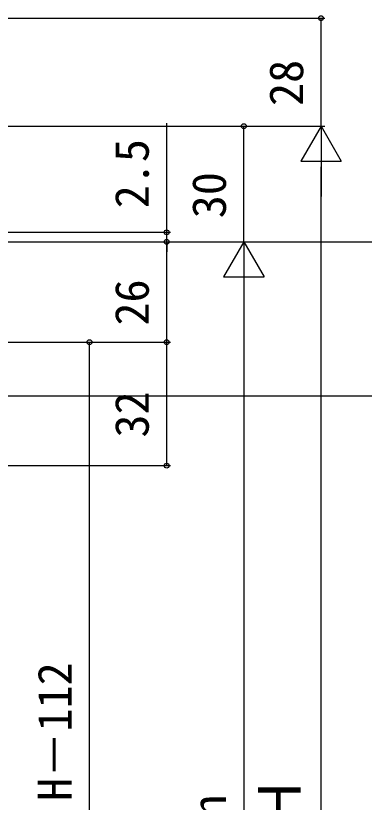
# Model space of a CAD drawing. Units: millimetres, scale not verified. Extents: x -525 to 525, y -783 to 778.
# Drawn here: x -178.1 to -87.8, y 252 to 455.9 of the extents above; entities that cross this region are included whole.
import ezdxf
from ezdxf.enums import TextEntityAlignment as Align

# ---------------------------------------------------------------- set-up
doc = ezdxf.new("R2010")
doc.units = ezdxf.units.MM
doc.header["$LTSCALE"] = 4
doc.layers.add('0-8_YKK_D', color=6, linetype='Continuous')
doc.styles.add('ＭＳ ゴシック', font='')
doc.styles.get('ＭＳ ゴシック').set_extended_font_data('MS Gothic')

msp = doc.modelspace()

# ---------------------------------------------------------------- linework, layer by layer
at = {"layer": '0-8_YKK_D'}
for p, q in [((-374.5, 455.3), (-98, 455.3)), ((-99, 427.3), (-99, 455.3)), ((-324.5, 427.3), (-98, 427.3)), ((-324.5, 427.3), (-118, 427.3)), ((-324.5, 427.3), (-98, 427.3)), ((-139, 399.8), (-139, 428.127)), ((-119, 397.3), (-119, 427.3)), ((-99, 427.3), (-104.25, 418.207)), ((-99, 427.3), (-93.75, 418.207)), ((-99, 427.3), (-99, 409.113)), ((-104.25, 418.207), (-93.75, 418.207)), ((-99, 87.8), (-99, 416.8)), ((-309.6, 399.8), (-138, 399.8)), ((-139, 397.3), (-139, 399.8)), ((-309.5, 397.3), (-138, 397.3)), ((-309.5, 397.3), (-118, 397.3)), ((-309.5, 397.3), (-138, 397.3)), ((-309.5, 397.3), (-118, 397.3)), ((-224, 397.3), (-78, 397.3)), ((-139, 371.3), (-139, 397.3)), ((-139, 397.3), (-139, 394.75)), ((-119, 397.3), (-124.25, 388.207)), ((-119, 397.3), (-113.75, 388.207)), ((-119, 397.3), (-119, 379.113)), ((-124.25, 388.207), (-113.75, 388.207)), ((-119, 386.8), (-119, 117.8)), ((-324.9, 371.3), (-138, 371.3)), ((-324.9, 371.3), (-158, 371.3)), ((-305, 371.3), (-138, 371.3)), ((-159, 133.3), (-159, 371.3)), ((-139, 339.3), (-139, 371.3)), ((-266.5, 357.398), (-78, 357.398)), ((-339, 339.3), (-138, 339.3))]:
    msp.add_line(p, q, dxfattribs=at)
for centre in [(-99, 455.3), (-119, 427.3), (-139, 399.8), (-139, 397.3), (-139, 397.3), (-159, 371.3), (-139, 371.3), (-139, 371.3), (-139, 339.3)]:
    msp.add_circle(centre, 0.637, dxfattribs=at)

# ---------------------------------------------------------------- texts
at = {"layer": '0-8_YKK_D', "style": 'ＭＳ ゴシック'}
for s, height, p in [('28', 8.798, (-101, 432.539)), ('2.5', 8.798, (-141, 406.014)), ('30', 8.798, (-121, 403.436)), ('26', 8.798, (-141, 375.607)), ('32', 8.798, (-141, 346.573)), ('H－112', 8.798, (-161, 252.374)), ('Ｈ', 11, (-101, 243.948)), ('h', 8.798, (-121, 247.936))]:
    msp.add_text(s, height=height, rotation=90, dxfattribs=at).set_placement(p, align=Align.BOTTOM_LEFT)

doc.saveas('drawing.dxf')
